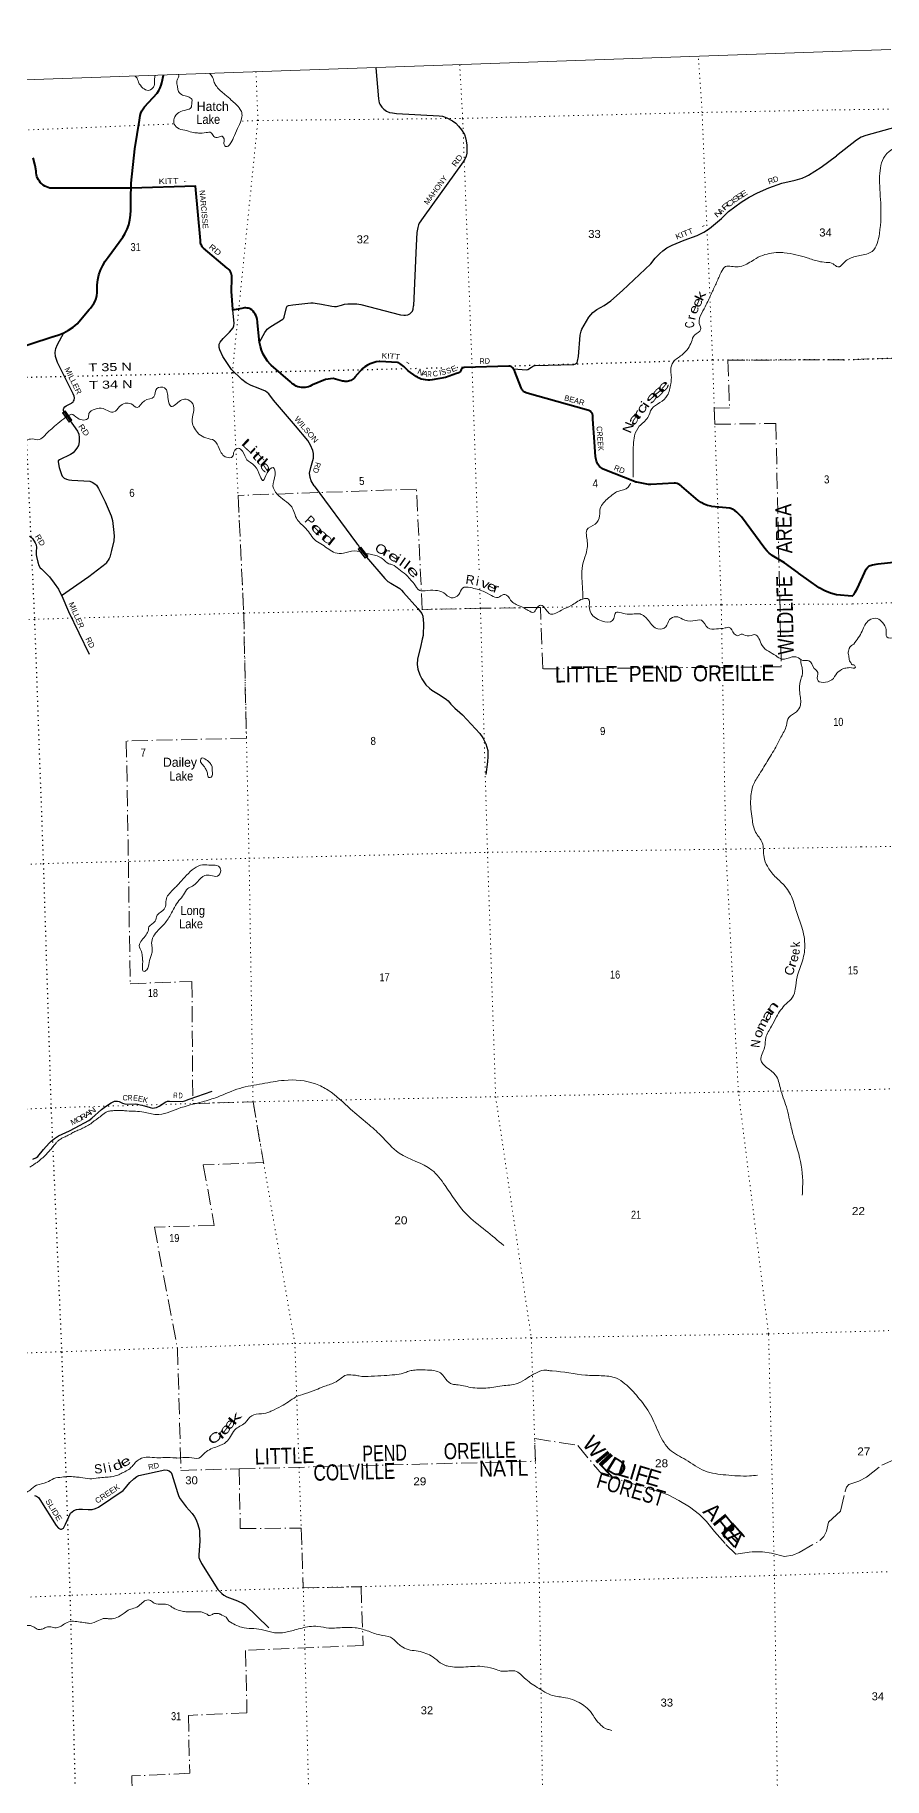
# Model space of a CAD drawing. Header units: feet. Extents: x 733631 to 986127, y 195788 to 388968.
# Drawn here: x 777299 to 795868, y 343885 to 382018 of the extents above; entities that cross this region are included whole.
import ezdxf
from ezdxf.enums import TextEntityAlignment as Align

# ---------------------------------------------------------------- set-up
doc = ezdxf.new("R2010")
doc.units = ezdxf.units.FT
doc.header["$LTSCALE"] = 70
doc.linetypes.add('DOT_DASHED', pattern=[7.7, 5, -1.2, 0.3, -1.2])
doc.linetypes.add('DOTTED', pattern=[1.5, 0.3, -1.2])
for name, color, linetype, lineweight in [('26', 7, 'Continuous', 40), ('29', 7, 'Continuous', 25), ('31', 7, 'Continuous', 13), ('39', 7, 'Continuous', 13), ('4', 7, 'Continuous', 13), ('44', 7, 'DOT_DASHED', 13), ('6', 7, 'DOTTED', 25), ('7', 7, 'DOTTED', 13)]:
    doc.layers.add(name, color=color, linetype=linetype, lineweight=lineweight)
for name, color, linetype in [('27', 7, 'Continuous'), ('30', 7, 'Continuous'), ('41', 7, 'Continuous')]:
    doc.layers.add(name, color=color, linetype=linetype)

msp = doc.modelspace()

# ---------------------------------------------------------------- linework, layer by layer
at = {"layer": '26'}
for points in [[(779402.54, 378666.17), (779405.81, 378770.67), (779481.91, 379523.94), (779587.58, 380150.62), (779592.15, 380200.34), (779602.4, 380252.78), (779618.08, 380303.86), (779639.01, 380353.03), (779664.96, 380399.73), (779695.65, 380443.47), (779971.36, 380741.74), (780006.92, 380797.92), (780036.41, 380857.5), (780059.51, 380919.84), (780073.22, 380971.27), (780108.78, 381133.78)], [(779402.54, 378666.17), (777663.04, 378661.87), (777628.21, 378667.44), (777589.77, 378677.55), (777552.59, 378691.62), (777517.09, 378709.51), (777483.66, 378731), (777452.66, 378755.87), (777424.42, 378783.85), (777399.27, 378814.62), (777377.47, 378847.86), (777359.26, 378883.19), (777344.84, 378920.23), (777334.38, 378958.58), (777327.98, 378997.81), (777325.72, 379037.49), (777304.1, 379161.58), (777258.68, 379330.62)], [(778586.7, 376139.8), (778614.67, 376195.55), (778636.65, 376253.93), (778652.42, 376314.28), (778661.79, 376375.95), (778664.66, 376438.26), (778661, 376500.53), (778663.19, 376552.5), (778676.21, 376661.08), (778700.51, 376767.7), (778735.82, 376871.2), (778781.76, 376970.44), (778837.82, 377064.33), (778903.38, 377151.85), (779219.21, 377589.02), (779267.49, 377667.81), (779314.25, 377764.07), (779350.68, 377864.69), (779376.41, 377968.57), (779391.13, 378074.57), (779394.69, 378181.52), (779398.09, 378523.62), (779402.54, 378666.17)], [(782230.08, 375203.79), (782212.96, 375291.77), (782169.27, 375717.33), (782167.33, 375750.87), (782161.11, 375791.16), (782150.71, 375830.58), (782136.24, 375868.69), (782117.87, 375905.09), (782095.8, 375939.36), (782070.26, 375971.14), (782041.55, 376000.08), (782009.96, 376025.85), (782002.46, 376028.66), (781973.45, 376037.37), (781943.69, 376043), (781913.5, 376045.49), (781883.22, 376044.81), (781853.17, 376040.97), (781823.69, 376034), (781653.78, 376000.29), (781631.12, 375995.8), (781629.23, 376020.33), (781599.86, 376401.13), (781608.89, 376692.82), (781608.92, 376693.33), (781608.7, 376721.8), (781605.52, 376750.09), (781599.39, 376777.9), (781590.39, 376804.91), (781578.61, 376830.83), (781564.2, 376855.38), (781547.29, 376878.29), (781528.08, 376899.3), (781506.78, 376918.19), (780983.63, 377352.56), (780972.93, 377364.55), (780958.57, 377383.79), (780946.31, 377404.43), (780936.27, 377426.24), (780928.57, 377448.97), (780923.54, 377471.23), (780920.51, 377495.94), (780918.19, 377521.23), (780809.6, 378708.81), (779406.87, 378666.18), (779402.54, 378666.17)], [(776657.68, 375074.01), (777702.17, 375421.37), (777708.9, 375422.93), (777822.63, 375455.88), (777932.3, 375500.55), (778036.71, 375556.44), (778134.69, 375622.93), (778225.19, 375699.3), (778488.34, 376011.33), (778514.11, 376038.55), (778553.06, 376087.27), (778586.7, 376139.8)], [(787734.29, 374744.72), (787722.71, 374752.81), (787710.35, 374759.65), (787708.84, 374760.29), (787683.81, 374769.28), (787658.84, 374768.54), (786690.92, 374740.01), (786685.17, 374739.87), (786677.07, 374738.95), (786669.12, 374737.19), (786661.39, 374734.61), (786653.97, 374731.24), (786646.94, 374727.1), (786640.39, 374722.26), (786634.38, 374716.75), (786628.97, 374710.65), (786624.24, 374704.02), (786621.22, 374698.7), (786612.91, 374673.79), (786599.21, 374648.7), (786598.9, 374648.26), (786592.83, 374641.35), (786586.08, 374635.11), (786578.72, 374629.61), (786570.81, 374624.92), (786569.79, 374624.45), (786544.13, 374615.87), (786519.79, 374607.36), (786276.8, 374522.46), (785983.12, 374474.53), (785937.85, 374467.86), (785890.04, 374465.76), (785842.27, 374468.66), (785795.07, 374476.54), (785748.95, 374489.32), (785704.42, 374506.84), (785686.96, 374515.92), (785661.91, 374528.96), (785636.96, 374546.96), (785463.35, 374672.26), (785463.22, 374672.4), (785364.01, 374764.46), (785280.72, 374826.91), (785255.73, 374845.65), (785230.72, 374847.43), (784844.37, 374874.86), (784824.8, 374873.29), (784759.12, 374863.47), (784694.82, 374846.84), (784632.61, 374823.59), (784573.17, 374793.96), (784517.16, 374758.28), (784465.18, 374716.93), (784295.23, 374527.3), (784288.07, 374518.8), (784269.84, 374500.18), (784249.76, 374483.56), (784228.06, 374469.13), (784204.97, 374457.04), (784180.74, 374447.44), (784155.64, 374440.43), (784129.94, 374436.07), (784103.93, 374434.43), (784077.89, 374435.51), (784052.1, 374439.31), (784026.86, 374445.78), (783824.87, 374504.02), (783655.71, 374482.37), (783368.42, 374359.78), (783357.24, 374353.13), (783322.02, 374335.37), (783285.13, 374321.39), (783246.99, 374311.34), (783208, 374305.33), (783168.6, 374303.43), (783129.22, 374305.66), (783090.29, 374312), (783052.23, 374322.37), (783015.47, 374336.66), (782980.4, 374354.71), (782947.41, 374376.33), (782916.86, 374401.29), (782889.08, 374429.29), (782467.18, 374794.08), (782445.08, 374816.13), (782386.26, 374883.77), (782334.83, 374957.18), (782291.35, 375035.57), (782256.31, 375118.07), (782230.08, 375203.79)], [(795168.31, 369740.1), (794828.63, 369771.75), (794696.7, 369808.95), (794569.38, 369859.75), (794448.06, 369923.57), (793997.26, 370242.91), (793981.58, 370255.63), (793691.03, 370465.73), (793416.93, 370630.91), (793413.27, 370633.48), (793358.03, 370676.87), (793307.64, 370725.8), (793262.64, 370779.72), (792749.53, 371473.43), (792734.23, 371492.83), (792694.07, 371536.66), (792649.54, 371576.04), (792601.14, 371610.56), (792549.39, 371639.83), (792494.87, 371663.52), (792097.34, 371703.31), (792083.27, 371706.04), (792008.04, 371725.54), (791935.26, 371752.79), (791865.73, 371787.5), (791800.21, 371829.29), (791446.68, 372141.65), (791428.25, 372156.23), (791400.72, 372174.25), (791371.46, 372189.29), (791340.79, 372201.19), (791309.04, 372209.82), (791276.56, 372215.08), (790766.82, 372183.19), (790741.87, 372181.63), (790716.82, 372185.3), (790461.82, 372231.97), (790436.77, 372236.56), (790411.82, 372246.34), (789726.48, 372515.13), (789725.65, 372515.59), (789697.22, 372533.23), (789670.8, 372553.74), (789646.66, 372576.9), (789625.07, 372602.46), (789606.28, 372630.13), (789590.48, 372659.62), (789577.85, 372690.6), (789568.53, 372722.72), (789562.61, 372755.65), (789560.17, 372789.01), (789533.66, 373118), (789498.96, 373609.86), (789497.2, 373634.82), (789501.26, 373659.86), (789501.68, 373673.34), (789500.58, 373688.12), (789497.95, 373702.7), (789493.81, 373716.93), (789488.2, 373730.65), (789481.19, 373743.7), (789472.85, 373755.95), (789463.28, 373767.27), (789452.58, 373777.51), (789440.86, 373786.59), (789428.27, 373794.39), (789414.92, 373800.83), (789411.58, 373802.03), (789387.32, 373809.15), (789361.58, 373816.36), (788063.28, 374179.74), (788038.33, 374186.73), (788013.28, 374198.88), (788007.82, 374201.95), (787993.43, 374212.14), (787980.19, 374223.78), (787968.24, 374236.74), (787957.7, 374250.88), (787948.71, 374266.05), (787941.34, 374282.07), (787935.69, 374298.77), (787790.45, 374653.23), (787780.67, 374677.12), (787769.5, 374703.23), (787763.1, 374713.86), (787754.6, 374725.13), (787744.96, 374735.46), (787734.29, 374744.72)], [(795168.31, 369740.1), (795209.74, 369782.29), (795234.74, 369824.77), (795284.05, 369915.34), (795475.77, 370330.7), (795510.86, 370377.08), (795539.44, 370405.56), (795612.54, 370427.95), (795735.24, 370445.45), (797495.65, 370635.53)]]:
    msp.add_lwpolyline(points, dxfattribs=at)
at = {"layer": '29'}
for p, q in [((784750.83, 381297.32), (784813.52, 380618.79)), ((785638.17, 377409.72), (785580.48, 376092.53)), ((783403.44, 372151.16), (784328.31, 370900.1)), ((784547.84, 370594.14), (784951.14, 370124.94))]:
    msp.add_line(p, q, dxfattribs=at)
for points in [[(784813.52, 380618.79), (784827.31, 380534.39), (784841.66, 380499.05), (784882.51, 380437.19), (784929.98, 380393.01), (784988.5, 380351.03), (785053.63, 380322.32), (785118.77, 380309.06), (785208.19, 380300.22), (786135.57, 380247.2), (786215.06, 380236.15), (786303.39, 380203.02), (786431.45, 380138.95), (786502.11, 380088.14), (786561.73, 380024.07), (786630.18, 379937.92), (786689.8, 379838.5), (786718.5, 379765.6), (786731.75, 379697.11), (786740.58, 379602.12), (786740.58, 379429.8), (786726.22, 379363.52), (786700.83, 379297.25), (786665.51, 379239.81), (785791.12, 378024.76), (785702.8, 377896.62), (785688.44, 377861.27), (785670.77, 377806.04), (785650.9, 377697.79), (785638.17, 377409.72)], [(796561.67, 380036.09), (796248.32, 380015.86), (796121.96, 379995.69), (795465.6, 379815.61), (795366.43, 379776.56), (795266.26, 379717.26), (794823.58, 379374.99)], [(787765.63, 374713.31), (788047.96, 374692.07), (788080.94, 374697.73), (788156.32, 374750.53), (788200.61, 374776.93), (788240.18, 374786.36), (789084.48, 374810.88), (789120.28, 374824.08), (789142.9, 374839.17), (789154.21, 374854.25), (789166.46, 374878.77), (789189.07, 374984.37), (789219.23, 375452.06), (789240.9, 375538.81), (789256.92, 375580.29), (789415.22, 375844.31), (789498.14, 375942.37), (789527.36, 375968.78), (789588.6, 376010.26), (789746.91, 376100.78), (789890.14, 376198.84), (790146.44, 376425.14), (790764.58, 377005.98), (790862.58, 377134.21), (790965.29, 377232.28), (791028.42, 377292.62), (791118.89, 377356.74), (791231.96, 377420.86), (791495.8, 377526.46), (791782.26, 377632.07), (791923.6, 377703.73), (792053.64, 377782.94), (792309.94, 378001.69), (792468.24, 378152.56), (792739.62, 378356.23), (792916.78, 378465.61), (793101.46, 378559.9), (793346.46, 378669.28), (793629.15, 378771.11), (793923.14, 378839), (794073.91, 378884.26), (794170.03, 378925.75), (794217.14, 378952.15), (794488.52, 379125.64), (794823.58, 379374.99)], [(783403.44, 372151.16), (783340.26, 372263.14), (783315.75, 372338.56), (783306.34, 372432.86), (783330.83, 372557.32), (783391.13, 372760.99), (783393.03, 372859.07), (783376.06, 372926.95), (783328.95, 373040.11), (783270.52, 373145.7), (782999.14, 373462.53), (782516.68, 374028.28), (782411.16, 374164.07), (782343.3, 374224.4), (782184.99, 374292.3), (782026.69, 374345.1), (781921.17, 374405.46), (781823.15, 374480.88), (781597, 374699.64), (781408.54, 374978.74), (781342.6, 375125.85), (781327.52, 375178.66), (781325.62, 375220.13), (781331.29, 375250.32), (781350.14, 375295.58), (781416.08, 375378.54), (781551.77, 375514.32), (781634.69, 375612.38), (781651.68, 375653.89), (781657.31, 375710.45), (781631.12, 375995.8)], [(782211.84, 375297.03), (782326.7, 375508.5), (782360.92, 375554.89), (782380.79, 375579.19), (782407.29, 375603.49), (782459.18, 375636.63), (782719.73, 375795.69), (782742.91, 375817.78), (782750.64, 375839.87), (782803.63, 376056.37), (782819.09, 376082.88), (782847.79, 376100.56), (782936.11, 376113.81), (783333.56, 376153.58), (783383.25, 376153.58), (783430.72, 376146.95), (783563.2, 376127.07), (783790.63, 376080.67), (783850.24, 376074.05), (783895.51, 376078.46), (784000.39, 376104.98), (784071.05, 376127.07), (784142.81, 376135.9), (784230.03, 376135.9), (784337.12, 376131.48), (784424.33, 376118.23), (785294.3, 375897.31), (785364.96, 375884.05), (785404.7, 375884.06), (785455.49, 375895.1), (785497.44, 375914.99), (785530.57, 375943.7), (785554.85, 375976.84), (785570.31, 376016.6), (785580.48, 376092.53)], [(777934.09, 373769.06), (777923.54, 373807.59), (777923.54, 373827.48), (777932.93, 373852.88), (777954.46, 373878.29), (777981.51, 373901.48), (778100.75, 373963.34), (778117.86, 373975.5), (778133.32, 373992.07), (778146.57, 374008.64), (778155.4, 374030.73), (778164.23, 374077.13), (778158.16, 374113.58), (778136.08, 374162.18), (777791.6, 374851.49), (777752.42, 374981.86), (777743.02, 375072.42), (777759.04, 375156.39), (777791.6, 375244.74), (777932.93, 375496.61)], [(777934.09, 373769.06), (778229.94, 373348.03), (778256.97, 373280.67), (778269.69, 373211.05), (778268.01, 373112.76), (778252.03, 373034.31), (778219.43, 372973.58), (778168.12, 372910.59), (778135.52, 372878.57), (778075.38, 372839.89), (777836.9, 372725.01), (777812.03, 372699.62), (777810.4, 372676.41), (777832.48, 372557.11), (777881.06, 372398.04), (777898.15, 372368.22), (777915.81, 372346.13), (777942.31, 372324.04), (777991.47, 372300.83), (778041.68, 372284.27), (778110.71, 372274.32), (778499.34, 372252.22), (778551.77, 372233.46), (778609.74, 372199.2), (778644.51, 372164.97), (778693.65, 372097.57), (778834.97, 371801.53), (778967.46, 371496.65), (778996.7, 371398.34), (779020.46, 371196.19), (779030.93, 371055.9), (779024.87, 370953.17), (778976.29, 370736.66), (778935.98, 370589.74), (778924.94, 370564.33), (778901.76, 370525.67), (778881.88, 370496.95), (778854.75, 370462.38)], [(777183.15, 371052.37), (777225.25, 371026.06), (777245.13, 371001.76), (777309.16, 370904.55), (777329.04, 370860.36), (777337.87, 370800.71), (777329.04, 370714.55), (777329.04, 370643.85), (777333.45, 370604.09), (777362.16, 370482.58), (777386.45, 370414.09), (777417.36, 370361.07), (777441.65, 370336.76), (777514.52, 370261.65), (777616.09, 370160.02), (777724.29, 370025.26), (777817.04, 369890.49), (777882.21, 369755.11)], [(784328.31, 370900.1), (784346.99, 370879.85), (784359.16, 370863.79), (784379.08, 370831.68), (784389.04, 370806.21), (784397.34, 370791.26), (784547.84, 370594.14)], [(777882.21, 369755.11), (778481.89, 370167.04), (778854.75, 370462.38)], [(784951.14, 370124.94), (785017.53, 370064.23), (785083.49, 370026.51), (785279.49, 369905.82), (785319.07, 369871.88), (785362.41, 369822.84), (785671.49, 369468.31), (785760.06, 369362.7), (785784.56, 369302.35), (785799.64, 369143.94), (785786.45, 368876.16), (785769.49, 368796.95), (785731.79, 368623.45), (785663.95, 368366.98), (785656.41, 368246.29), (785671.49, 368140.68), (785712.95, 368019.99), (785761.95, 367929.46), (785848.64, 367801.23), (785927.79, 367725.79), (785982.45, 367680.53), (786161.48, 367574.93), (786299.07, 367476.86), (786334.86, 367446.69), (786395.17, 367378.8), (786478.09, 367288.28), (786591.17, 367197.76), (786649.6, 367141.18), (787028.4, 366737.61), (787096.24, 366639.55), (787156.55, 366511.31), (787201.79, 366364.22), (787205.56, 366235.98), (787198.02, 366115.29), (787160.33, 365839.96)], [(777886.51, 369747.16), (778032.63, 369407.86), (778486.58, 368473.46)], [(777251.28, 357421.51), (777336.09, 357461.12), (777364.36, 357481.86), (777484.97, 357632.73), (777613.13, 357776.05), (777653.65, 357815.66), (777727.15, 357879.78), (777816.67, 357934.47), (778057.9, 358047.62), (778178.51, 358107.97), (778480.05, 358273.92), (778546.02, 358321.07), (778758.97, 358507.77), (778845.67, 358577.55), (778970.05, 358658.64), (779043.56, 358690.7), (779072.78, 358696.36), (779105.74, 358696.35), (779138.74, 358688.81), (779218.82, 358651.09), (779268.78, 358636.01), (779324.36, 358628.46), (779489.28, 358632.24), (779542.98, 358628.46), (779693.74, 358590.75), (779821.9, 358553.03), (779876.56, 358543.6), (779912.36, 358545.49), (779957.6, 358556.8), (780017.9, 358583.2), (780161.13, 358681.27), (780196.95, 358694.47), (780244.05, 358696.35), (780522.98, 358688.81), (780552.2, 358692.59), (780580.47, 358700.14), (780673.75, 358734.07), (781176.75, 358913.93)], [(777291.1, 350067.08), (777334.7, 350056.04), (777375.56, 350026.21), (777405.93, 349983.12), (777763.66, 349408.68), (777812.79, 349354.56), (777830.46, 349345.72), (777856.41, 349333.57), (777881.25, 349332.46), (777898.91, 349336.88), (777922.66, 349355.66), (777971.24, 349439.62), (778081.65, 349682.65), (778117.53, 349712.48), (778152.31, 349735.67), (778210.27, 349761.09), (778258.31, 349771.02), (778342.77, 349767.71), (778461.47, 349757.77), (778554.76, 349761.09), (778624.88, 349779.86), (778691.12, 349815.21), (779227.17, 350176.45), (779282.38, 350231.69), (779309.43, 350270.34), (779375.13, 350348.79), (779464.01, 350429.42), (779528.6, 350481.35), (779570, 350504.54), (780139.09, 350626.29)], [(780139.09, 350626.29), (780189.97, 350624.97), (780231.93, 350609.5), (780276.09, 350569.73), (780295.97, 350532.17), (780415.21, 350136.69), (780447.23, 350048.31), (780477.04, 349993.08), (780609.54, 349816.33), (780735.41, 349672.72)], [(780735.41, 349672.72), (780791.71, 349597.59), (780825.94, 349533.52), (780864.58, 349431.88), (780896.6, 349312.58), (780902.12, 349228.62), (780905.44, 349078.38), (780883.35, 348760.23), (780887.77, 348713.83), (780898.81, 348671.85), (780945.18, 348579.06), (781302.92, 348013.46), (781387.94, 347922.87), (781434.31, 347887.52), (781492.83, 347854.38), (781726.9, 347761.59), (781851.67, 347704.14), (781894.73, 347673.21), (782414.77, 347169.47)]]:
    msp.add_lwpolyline(points, dxfattribs=at)
at = {"layer": '31'}
for p, q in [((777903.75, 373747.52), (777964.82, 373791.05)), ((778048.87, 373543.95), (777903.75, 373747.52)), ((784426.96, 370814.09), (784578.08, 370614.94)), ((784578.08, 370614.94), (784518.34, 370569.6))]:
    msp.add_line(p, q, dxfattribs=at)
for points in [[(778050.74, 373555.11), (777914.91, 373745.64), (777962.94, 373779.88), (778098.77, 373589.34)], [(784378.41, 370767.21), (784425.42, 370802.87), (784566.86, 370616.47), (784519.87, 370580.81)]]:
    msp.add_lwpolyline(points, close=True, dxfattribs=at)
for points in [[(777964.82, 373791.05), (778109.94, 373587.48), (778048.87, 373543.95)], [(784518.34, 370569.6), (784367.21, 370768.75), (784426.96, 370814.09)]]:
    msp.add_lwpolyline(points, dxfattribs=at)
at = {"layer": '39'}
for p, q in [((779213.78, 381176.61), (779213.65, 381176.64)), ((795220.93, 368232), (795217.67, 368232.58))]:
    msp.add_line(p, q, dxfattribs=at)
msp.add_lwpolyline([(795223.74, 368162.66), (795238.98, 368186.17), (795221.46, 368231.83)], dxfattribs=at)
for points in [[(798755.85, 381800.75), (798397.81, 381333.77), (798038.45, 380955.91), (797913.63, 380806.82), (797674.77, 380448.5), (797236.61, 380113.6), (796385.95, 379683.43), (795884.29, 379365.89), (795770.28, 378930.29), (795794.56, 378343.24), (795765.84, 377674.99), (795605.42, 377281.78), (795338.49, 377188.98), (795086.98, 377113.05), (794910.42, 376948.25)], [(779930.78, 381127.62), (779913.55, 381037.34), (779915.02, 380926.1), (779878.74, 380858.15), (779773.4, 380800.11), (779662.49, 380855.21), (779565.45, 380983.61), (779517.52, 381093.36), (779495.45, 381112.29)], [(781124.13, 381169.48), (781183.5, 381094.52), (781221.58, 380976.36), (781274.93, 380887.02), (781360.79, 380792.66), (781454.23, 380714.74), (781593.56, 380591.75), (781693.43, 380501.89), (781790.02, 380387.64), (781827.41, 380291.72), (781809.57, 380151.51), (781728.31, 379970.82), (781641.62, 379769.71), (781557.51, 379615.22), (781484.05, 379572.38), (781436.07, 379619.4), (781439.21, 379712.58), (781394, 379800.16), (781315.86, 379777.4), (781212.28, 379792.27), (781155.01, 379877.44), (781043.73, 379879.92), (780878.24, 379870.53), (780772.83, 379879.27), (780617.8, 379922.83), (780452.73, 379964.04), (780348.37, 380067.92), (780342.61, 380187.13), (780449.63, 380320.09), (780615.62, 380378.06), (780711.24, 380423.64), (780730.16, 380529.48), (780731.72, 380608.45), (780642.96, 380666.29), (780528.65, 380701.05), (780441.27, 380779.17), (780420.36, 380865.51), (780402.73, 380976.24), (780416.67, 381047.51), (780445, 381111.16), (780440.32, 381145.54)], [(790380.4, 372339.37), (790383.48, 372582.88), (790384.96, 373050.37), (790411.12, 373247.5), (790515.73, 373457.28), (790699.88, 373645.35), (790786.82, 373838.37), (790964.54, 373973.61), (791127.48, 374128.62), (791202.29, 374386), (791214.82, 374566.5), (791202.86, 374689.56), (791262.1, 374863.47), (791443.41, 375013), (791582.37, 375159.13), (791654.74, 375301.1), (791724.84, 375451.08), (791856.74, 375564.61), (791826.1, 375703.25), (791879.58, 375931.61), (791978.83, 376118.96), (792100.03, 376379.87), (792206.28, 376601.84), (792306.28, 376829.69), (792401.63, 376948.11), (792528.88, 376952.22), (792678.73, 376944.91), (792968.17, 377063.53), (793168.8, 377177.25), (793558.42, 377260.66)], [(793558.42, 377260.66), (793686.19, 377251.42), (793939.62, 377207.34), (794182.04, 377141.23), (794435.47, 377064.1), (794600.76, 377042.06), (794755.02, 377009), (794854.19, 376942.89), (794887.25, 376942.89)], [(794887.25, 376942.89), (794891.28, 376946.94), (794903.97, 376951.69), (794910.42, 376948.25)], [(778037.63, 373684.92), (778097.31, 373720.16), (778235.56, 373631.54), (778463.86, 373636.89), (778481.08, 373732.55), (778617.46, 373832.06), (778789.02, 373841.65), (778918.17, 373785.11), (779025.85, 373768.35), (779151.44, 373889.77), (779404.47, 373944.48), (779532.24, 373867.66), (779693.48, 374012.49), (779903.09, 374098.18), (779965.98, 374284.35), (780135.45, 374295.89), (780211.94, 374049.46), (780281.65, 373889.83), (780485.82, 374019.85), (780604.23, 374047.96), (780753.02, 373945.51), (780737, 373554.45), (780882.92, 373285.97)], [(764677.42, 366335.55), (764732.32, 366335.76), (764855.41, 366343.78), (765011.76, 366322.52), (765208.12, 366314.7), (765400.51, 366304.72), (765552, 366309.61), (765629.49, 366417.33), (765634.89, 366567.25), (765775.69, 366654.77), (766050.62, 366720.3), (766294.95, 366794.96), (766531.06, 366873.41), (766625.28, 366963.47), (766644.32, 367065.26), (766696.49, 367206.57), (766812.79, 367366.14), (766957.56, 367520.56), (767072.03, 367673.99), (767315.74, 367961.11), (767456.47, 368115.4), (767540.64, 368267.86), (767623.86, 368450.65), (767728.04, 368609.82), (767949.78, 368566.39), (768191.33, 368600.5), (768336.48, 368742.78), (768498.87, 368851.23), (768715.53, 368969.52), (768889.97, 369080.38), (769009.09, 369343.24), (769161.59, 369315.78), (769300.19, 369409.29), (769438.02, 369527.06), (769573.64, 369650.83), (769658.75, 369837.72), (769785.4, 369989.53), (770058.43, 370115.71), (770338.83, 370329.14), (770493.45, 370427.22), (770615.99, 370645.67), (770776.08, 370826.89), (771141.16, 370854.87), (771549.14, 370997.54), (771864.39, 371131.16), (771947.02, 371461.64), (772336.94, 371599.69), (772703.99, 371565), (772967.78, 371792.06), (773187.19, 372080.42), (773475.89, 372158.54), (773818.39, 372068.41), (773925.52, 372326.84), (774153.04, 372421.2), (774522.4, 372505.97), (774679.69, 372519.14), (774868.54, 372557.61), (775140.57, 372651.38), (775310.61, 372644.73), (775560.94, 372656.86), (775711.22, 372700.16), (775755.05, 372914.05), (775765.84, 373213.89), (775902.53, 373368.04), (776067.39, 373397.65), (776274.87, 373357.8), (776510.06, 373337.06), (776654.1, 373321.48), (776803.16, 373146.19), (776966.14, 373106.93), (777240.89, 373178.53), (777401.02, 373165.49), (777513.42, 373256.13), (777763.02, 373484.76), (777930.57, 373621.7), (778038.12, 373685.21)], [(780882.92, 373285.97), (781037.2, 373201.92), (781221.02, 373143.09), (781329.68, 372966.5), (781491.3, 372777.46), (781620.25, 372791.74), (781655.13, 372904.16), (781743.93, 372973.81), (781839, 372908.07), (781933.72, 372724.96), (782111.99, 372585.02), (782293.77, 372269.14), (782379.52, 372435.81), (782509.27, 372553.32), (782552.6, 372396.88), (782505.82, 372148.5), (782596.24, 371973.34), (782758.29, 371834.9), (782914.41, 371692.22), (783034.33, 371414.81), (783222.4, 371220.55), (783445.26, 370948.49), (783587.49, 370862.02), (783867.84, 370690.97), (784046.09, 370680.54), (784283.15, 370728.66), (784532.67, 370673.19)], [(789280.02, 369671.76), (789277.21, 369825.46), (789263.47, 370069.87), (789256.8, 370282.13), (789307.31, 370540.75), (789371.27, 370757.32), (789364.21, 371046.46), (789367.84, 371188.23), (789551.93, 371313.56), (789645.25, 371496.67), (789660.37, 371659.04), (789843.25, 371887.54), (790048.99, 372031.78), (790272.54, 372123.99), (790323.53, 372211.1)], [(784532.67, 370673.19), (784659.61, 370651.77), (784894.94, 370562.24), (785037.99, 370449.49), (785121.63, 370425.88), (785254.01, 370331), (785409.3, 370214.6), (785495.23, 370118.22), (785591.57, 370012.05), (785713.48, 369864.22), (785834.92, 369860.05), (786059.12, 369867.28), (786238.84, 369810.35), (786399.81, 369706.28), (786569.52, 369774.48), (786647.95, 369916.64), (786823.55, 369926.36), (787101.04, 369846.28), (787286, 369751.07), (787430.8, 369711.23), (787546.05, 369775.65), (787609.23, 369759.48), (787730.89, 369619.73), (787823.81, 369557.98), (787987.87, 369484.35), (788088.75, 369426.9), (788207.3, 369386.21), (788271.22, 369475.29), (788360.14, 369540.89), (788474.34, 369445.42), (788574.41, 369349.5), (788810.39, 369431.98), (789027.63, 369532.08), (789277.81, 369677.76), (789407.27, 369675.87), (789422.07, 369526.6), (789501.64, 369310.62), (789960.53, 369248.54), (789985.25, 369362.66), (790248.59, 369346.88), (790531.55, 369349.94), (790713.93, 369208.1), (790921.94, 369022.58), (791094.31, 369070.64), (791176.34, 369227.08), (791317.9, 369290.33), (791457.03, 369238.16), (791684.77, 369196.95), (791876.34, 369213.25), (792015.04, 369045.72), (792199.73, 369023.35), (792393.19, 369043.76), (792481.74, 369056.74), (792589.2, 368918.56), (792683.51, 368877.08), (792741.19, 368907.28), (792871.8, 368869), (793044.74, 368898.86), (793201.82, 368661.1), (793499.92, 368440.04), (793633.81, 368361.39), (793858.76, 368409.13), (793959.87, 368408.34), (794091.62, 368333.68), (794221.2, 368327.74), (794341.73, 368159.63), (794419.45, 368067.03), (794407.99, 367916.91), (794721.63, 367908.83), (794836.36, 368054.18), (794978.73, 368155.91)], [(799454.11, 367291.79), (799496.74, 367554.56), (799411.64, 367647.76), (799370.32, 367621.66), (799237.37, 367518.69), (799105.53, 367706.82), (798947.71, 367887.72), (798794.33, 368105.2), (798718.45, 368128.07), (798645.16, 368047.99), (798508.44, 367938.79), (798401.88, 368059.33), (798394.92, 368214.65), (798277.76, 368255.89), (797922.34, 368286.47), (797747.47, 368486.81), (797538.28, 368550.21), (797437.11, 368505.26), (797366.63, 368633.48), (797359.82, 368740.29), (797177.5, 368790.74), (796977.59, 368872.74), (796909.15, 368910.1), (796797.26, 368878.82), (796650.02, 368959.14), (796563.32, 368862.28), (796389.89, 368894.94), (796097.19, 368835.36), (795928.71, 368848.03), (795913.67, 369002.98), (795833.75, 369161.09), (795718.55, 369248.9), (795538.01, 369214.55), (795388.81, 368977.46), (795206, 368691.37)], [(795093.25, 368436.39), (795083.57, 368487.11), (795102.61, 368591.38)], [(795093.25, 368436.39), (795097.62, 368407.18), (795106.35, 368356.98), (795126, 368300.24), (795147.82, 368271.86), (795165.28, 368243.49), (795182.74, 368239.12), (795222.31, 368231.68)], [(795102.61, 368591.38), (795113.91, 368615.57), (795206, 368691.37)], [(794074.02, 368000.46), (794036.73, 367892.79), (794022.89, 367625.23), (794037.46, 367354.54), (793952.97, 367212.19), (793785.04, 367087.38), (793731.99, 366909.61), (793612.55, 366656.86), (793523.15, 366477.92), (793332.97, 366160.15), (793142.6, 365848.45), (793004.73, 365603.19), (792951.45, 365304.01), (792954.33, 365083.53), (792981.14, 364873.95), (793057.12, 364578.93), (793201.78, 364350.89), (793242.23, 364028.43), (793315.11, 363832.47), (793481.85, 363609.19), (793673.71, 363423.14), (793856.69, 363133.6), (793950.79, 362841.2), (794066.68, 362498.91), (794134.3, 362084.24), (794074.34, 361740.32), (793963.38, 361410.94), (793925.18, 361146.64), (793868.15, 360966.73), (793725.09, 360822.48), (793515.65, 360538.49), (793404.92, 360330.54), (793283.27, 360083.78), (793255.6, 359870.41), (793171.14, 359598.55), (793492.98, 359264.93), (793599.14, 358974.94), (793731.27, 358566.4), (793838.41, 358116.58), (793914.02, 357833.7), (793977.18, 357625.28), (794087.39, 356948.92), (794078.99, 356637.02)], [(794074.02, 368000.46), (794082.84, 368033.9), (794085.48, 368078.51), (794082.07, 368122.92), (794076.76, 368163.22), (794069.55, 368199.41), (794053.64, 368255.55), (794049.33, 368328.26), (794048.31, 368360.61)], [(794978.73, 368155.91), (795087.3, 368175.6), (795223.74, 368162.66)], [(781051.74, 365917.52), (781038.48, 365953.52), (780968.71, 366050.42), (780919.34, 366141.91), (780939.97, 366193.17), (781046.08, 366162.19), (781137.74, 366076.11), (781172.22, 366008.43), (781176.97, 365921.57), (781155.03, 365783.25), (781104.79, 365773.54), (781071.57, 365865.55), (781042.65, 365949.61)], [(779657.99, 361756.59), (779649.32, 361839.27), (779627.21, 361964.02), (779580.73, 362092.03), (779639.53, 362215.34), (779730.84, 362333.63), (779782.01, 362442.53), (779792.22, 362503.57), (779925.82, 362627.27), (779974.21, 362760.37), (780066.73, 362840.25), (780158.17, 362954.5), (780167.99, 363092.42), (780310.78, 363309.5), (780471.39, 363474.55), (780615.97, 363635.03), (780783.08, 363786.12), (780966.68, 363862.87), (781155.03, 363852.77), (781313.4, 363831.57), (781362.84, 363738.06), (781291.79, 363618.4), (781143.77, 363631.83), (781016.52, 363627.73), (780855.03, 363490.98), (780744.71, 363398.38), (780641.33, 363342.43), (780550.53, 363207.97), (780449.44, 363079.24), (780350.94, 362932.39), (780265.06, 362769.76), (780191.87, 362654.07), (780110.27, 362548.24), (779963.3, 362399.82), (779872.62, 362261.31), (779853.02, 362112.96), (779866.42, 362008.17), (779849.53, 361902.4), (779796.35, 361728.68), (779746.83, 361567.22), (779671.03, 361534.42), (779649.87, 361628.84), (779659.69, 361766.76)], [(779207.59, 358487.85), (779312.1, 358479.38), (779680.85, 358454.85), (779953.53, 358398.9), (780424.63, 358527.43), (780965.72, 358680.47), (781292.03, 358784.09), (781777.38, 358973.78), (782269.63, 359072.64), (782750.46, 359148.87), (783438.35, 359069.89), (783709.54, 358932.95), (784201.7, 358519.84), (784573.53, 358204.02), (784864.82, 357942.27), (785265.13, 357556.54), (785980.35, 357187.06), (786267.98, 356848.29), (786732.35, 356225.85), (787152.1, 355865.04), (787552.65, 355535.98)], [(779207.59, 358487.85), (779156.81, 358487.69), (779071.8, 358491.74), (778980.72, 358481.62), (778932.14, 358475.55), (778855.23, 358449.24), (778820.82, 358429), (778766.17, 358386.49), (778727.72, 358354.11), (778669.02, 358311.6), (778622.47, 358277.2), (778571.87, 358242.79), (778519.24, 358196.23), (778468.64, 358167.9), (778365.42, 358113.25), (778264.22, 358064.67), (778173.14, 358028.24), (778090.15, 357981.69), (778027.41, 357949.3), (777938.35, 357904.78), (777875.61, 357872.39), (777808.82, 357825.84), (777764.29, 357781.31), (777701.54, 357704.4), (777634.75, 357625.46), (777567.96, 357554.62), (777501.16, 357479.73), (777440.44, 357431.16), (777363.53, 357364.36), (777298.76, 357325.91), (777233.99, 357277.33), (777186.45, 357248.04)], [(784654.2, 352676.2), (784936.78, 352691.39), (785166.72, 352708.93), (785353.67, 352743.3), (785447.65, 352776.69), (785549.9, 352804.27), (785676.96, 352814.44), (785885.32, 352811.05), (786072.03, 352788.75), (786191.21, 352727.84), (786285.91, 352609.48), (786430.79, 352502.86), (786516.07, 352491.45), (786829.28, 352432.76), (787203.7, 352420.56), (787557.92, 352472.47), (787723.23, 352487.92), (787915.48, 352546.74), (788113.84, 352668.48), (788298.76, 352767.54), (788469.23, 352811.49), (788556.66, 352796.1), (788611.38, 352791.79), (789340.12, 352699.97), (789678.12, 352688.62), (790013.49, 352632.67), (790201.23, 352513.27), (790485.38, 352220.93), (790758.32, 351835.14), (790957.93, 351402.47), (791182.7, 351069.77), (791531.29, 350850.33), (791947.35, 350606.77), (792409.15, 350516.45), (792923.33, 350496.62), (793100.75, 350512.46)], [(773260.72, 349139.28), (773302.6, 349165.16), (773467.38, 349261.54), (773539.53, 349282.08), (773664.82, 349284.1), (773844.07, 349306.07), (773950.3, 349335.81), (774083.29, 349350.22), (774234.52, 349363.19), (774319.22, 349369.98), (774478.41, 349387.25), (774614.1, 349444.25), (774676.77, 349509), (774729.46, 349569.39), (774813.06, 349740.04), (774852.3, 349842.49), (774925.18, 349968.28), (775002.49, 350017.31), (775105.93, 350071.24), (775251.86, 350124.52), (775328.99, 350114.87), (775457.94, 350129.15), (775648.12, 350125.17), (775847.83, 350139.71), (775995.59, 350134.36), (776207.99, 350131.1), (776410.37, 350134.99), (776549.66, 350107.13), (776686.69, 350081.8), (776947.06, 350096.27), (777101.76, 350127.57), (777193.02, 350183.13), (777337.23, 350290.99), (777559.58, 350356.85), (777714.71, 350438.75), (777891.69, 350468.75), (778022.66, 350483.09), (778176.62, 350473.9), (778296.23, 350463.59), (778499.42, 350431.7), (778684.79, 350451.85), (778836.03, 350464.83), (778969.02, 350479.24), (779133.43, 350522.99), (779232.96, 350572.75), (779354.2, 350639.39), (779422.99, 350702.32), (779503.01, 350793.94), (779629.67, 350880.99), (779764.36, 350905.58), (779962.94, 350891.75), (780144.72, 350897.62), (780375.49, 350888.88), (780397.77, 350887.58), (780676.44, 350898.59), (780883.03, 350887.05), (781018.91, 351002.73), (781295.59, 351141.17), (781484.62, 351238.33), (781573.97, 351354.54), (781672.41, 351503.41), (781893.99, 351658.29), (782040.84, 351810.75), (782253.74, 351856.07), (782436.39, 351898.39), (782482.22, 351920.1), (782685.31, 352019.74), (782843.91, 352119.97), (783008.51, 352222.41), (783210.41, 352295.71), (783444.38, 352378.13), (783607.97, 352448.17), (783849.83, 352536.92), (783998.46, 352632.78), (784105.5, 352700.99), (784210.53, 352704.38), (784285.45, 352700.72), (784383.1, 352681.62), (784654.2, 352676.2)], [(772057.99, 346355.09), (772169.33, 346366.4), (772244.36, 346423.46), (772344.78, 346444.91), (772433.08, 346465.97), (772523.91, 346470.93), (772683.73, 346467.99), (772827.58, 346458.47), (772953.13, 346452.41), (773069.27, 346423.78), (773156.95, 346400.3), (773261.29, 346361.17), (773339.06, 346331.31), (773464.18, 346274.64), (773527.81, 346244.32), (773670.97, 346192.28), (773799.3, 346162.02), (773937.34, 346144.21), (774052.73, 346139.84), (774181.49, 346160.19), (774334.48, 346181.32), (774500.92, 346225.14), (774632.01, 346300.19), (774790.73, 346396.38), (774916.7, 346505.67), (775034.77, 346608.64), (775148.87, 346709.45), (775176.71, 346724.51), (775285.38, 346804.92), (775450.68, 346885.13), (775602.66, 346938.6), (775820.91, 347006.35), (775997.13, 347060.6), (776121.22, 347101.03), (776253.25, 347145.77), (776428.09, 347179.74), (776593.9, 347179.02), (776774.11, 347170.67), (776881.22, 347172.11), (776993.7, 347195.97), (777062.05, 347208.3), (777126.24, 347224.53), (777231.78, 347211.75), (777281.15, 347185.02), (777369.52, 347139.3), (777458.27, 347146.21), (777532.05, 347178.95), (777622.43, 347198.06), (777732.45, 347171.25), (777798.92, 347179.47), (777870.74, 347210.12), (777973.86, 347274.15), (778108.05, 347314.91), (778256, 347303.5), (778398.15, 347283.8), (778497.63, 347270.82), (778689.82, 347331.66), (778831.89, 347378.74), (778904.92, 347370.98), (779016.01, 347374.57), (779161.74, 347433.91), (779250.79, 347495.47), (779367.67, 347572.09), (779491.82, 347610.5), (779624.48, 347699.77), (779725.27, 347773.85), (779828.47, 347771.11), (779907.13, 347712.94), (780089.8, 347690.51), (780211.62, 347674.2), (780324.87, 347609.06), (780468.23, 347550.95), (780572.06, 347528), (780677.35, 347523.3), (780744.06, 347523.43), (780873.59, 347519.52), (780956.59, 347516.13), (781024.26, 347485.94), (781063.14, 347471), (781094.27, 347445.7), (781144.7, 347449.35), (781218.41, 347484.11), (781285, 347488.28), (781335.82, 347479.8), (781356.4, 347468.33), (781479.74, 347403.51), (781543.07, 347318.54)], [(781543.07, 347318.54), (781820.25, 347183.81), (782037.39, 347158.44), (782244.3, 347136.79), (782478.74, 347075.56), (782715.62, 347064.99), (782984.63, 347126.29), (783299.77, 347199.19), (783487.67, 347203.23), (783729.37, 347168.54), (784060.55, 347181.25), (784299.33, 347174.79), (784564.19, 347110.5), (784840.04, 347018.22), (785076.25, 346965.14), (785223.65, 346842.41), (785306.73, 346772.24), (785460.76, 346696.27), (785639.58, 346667.64), (785966.56, 346556.78), (786290.66, 346344.65), (786333.46, 346333.89), (786722.15, 346318.11), (787132.42, 346323.26), (787383.08, 346260.52), (787527.82, 346222.7), (787794.5, 346229.29), (788034.77, 346046.83), (788322.06, 345847.67), (788495.16, 345743.99), (788650.7, 345684.25), (788792.97, 345660.51), (789006.64, 345616.82), (789199.11, 345540.07), (789337.54, 345445.38), (789475.49, 345302.11), (789549.87, 345187.15), (789675.69, 345043.49), (789789.45, 344962.17), (789870.94, 344942.54), (789916.01, 344923.76)]]:
    msp.add_spline(points, degree=3, dxfattribs=at)
at = {"layer": '4'}
for points in [[(733631.22, 379550.22), (764187.38, 380580.36), (794742.09, 381652.54)], [(733631.22, 379550.22), (764187.38, 380580.36), (794742.09, 381652.54)], [(794742.07, 381652.54), (796015.18, 381698.13)], [(794742.07, 381652.54), (796015.18, 381698.13)]]:
    msp.add_lwpolyline(points, dxfattribs=at)
at = {"layer": '44'}
for points in [[(804887.67, 382017.87), (805105.98, 376518.25), (802490.95, 376446.15), (802545.08, 375173.54), (794980.83, 374910.66)], [(794980.83, 374910.66), (792454.1, 374901.51), (792487.15, 373862.51), (792154.28, 373851.78), (792167.24, 373499.82), (793499.88, 373517.71), (793621.1, 368194.42), (788403.63, 368150.51), (788352.23, 369495.07), (787041.97, 369474.06), (785767.32, 369448.99), (785643.58, 372083.81), (781744.33, 371943.27), (781865.25, 369369.69), (781924.78, 366632.53), (779298.98, 366571.05), (779344.99, 363925.11), (779381.42, 361262.72), (780733.53, 361312.53), (780752.73, 358640.96), (782069.68, 358679.68), (782298.3, 357351.45), (780982.47, 357297.69), (781222.29, 355976.36), (779912.13, 355939.96), (780418.7, 353273.91), (780493.3, 350616.73), (781767.17, 350652.01), (781790.73, 349344.21), (783123.42, 349352.78), (783168.06, 348044.84), (784431.69, 348072.27), (784476.71, 346787.83), (781905.88, 346680.21), (781937.25, 345314.08), (780657.94, 345258.44), (780684.3, 343991.11), (779417.21, 343931.8), (779502.92, 341307.28)], [(781767.17, 350652.01), (788243.8, 350817.59), (788228.74, 351313.88), (789169.35, 351163.19), (789701.17, 350523.32), (790934.83, 350155.51), (791144.79, 350080.24), (791378.48, 349961.21), (791609.42, 349819.72), (791829.72, 349650.02), (791981.92, 349495.08), (792157.72, 349278.49), (792406.31, 348997.4), (792622.59, 348783.97), (792982.12, 348835.45), (793207.58, 348833.78), (793408.67, 348806.21), (793687.23, 348734.03), (793870.48, 348761.63), (794007.43, 348818.63), (794463.39, 349083.1), (794551.4, 349170.44), (794610.5, 349287.56), (794652.87, 349486.76), (794917.91, 349727.17), (795017.74, 350160.37), (795048.07, 350252.57), (795093.88, 350310.13), (795311.67, 350379.45), (795480.35, 350471.49), (795815.67, 350732.96)], [(796094.88, 350858.54), (795815.67, 350732.96)]]:
    msp.add_lwpolyline(points, dxfattribs=at)
at = {"layer": '6'}
msp.add_line((786198.04, 374729.9), (785807.81, 374720.62), dxfattribs=at)
for points in [[(776855.43, 379967.82), (776857.01, 379926.9), (777051.08, 374522.13), (777290, 369234.15), (777482.16, 363890.03), (777652.04, 358547.21), (777884.35, 353212.47), (778065.9, 347884.2), (778208.06, 342587.02), (778432.64, 337369.41), (778517.02, 335056.48)], [(794980.83, 374910.66), (797374.81, 374994.39), (802545.08, 375173.54), (807871.15, 375302.39), (813193.33, 375496.15), (813254.17, 375492.81), (818522.41, 375716.49), (818574.91, 375718.84), (821176.98, 375800.95), (823851.29, 376031.81), (825543.88, 376076.76)], [(794983.31, 374910.67), (792118.18, 374901.22), (786858.15, 374745.6), (786498.53, 374737.05)], [(777976.76, 374542.16), (777051.08, 374522.13), (771722.02, 374246.91), (766367.33, 374015.38), (764415.88, 373938.25)], [(785634.79, 374716.5), (781615.35, 374620.89), (778214.1, 374547.3)]]:
    msp.add_lwpolyline(points, dxfattribs=at)
at = {"layer": '7'}
msp.add_line((776947.27, 379930.61), (780342.12, 380069.89), dxfattribs=at)
for points in [[(786588.08, 381362.28), (786652.72, 380190.48), (786858.15, 374745.6), (787015.4, 370236.04)], [(792332.69, 368167.68), (792306.49, 369550.9), (792118.18, 374901.22), (791887.25, 380320.99), (791808.3, 381547.75)], [(783598.75, 335234.79), (783546.25, 337423.17), (783309.54, 342705.15), (783168.06, 348044.84), (782983.92, 353391.25), (782069.68, 358679.68), (781983.25, 364004.96), (781865.25, 369369.69), (781615.35, 374620.89), (782175.73, 380145.12), (782134.07, 381205.03)], [(781835.43, 380131.16), (782175.73, 380145.12), (786652.72, 380190.48), (791887.25, 380320.99), (794787.77, 380375.89)], [(794787.77, 380375.89), (797253.61, 380411.46), (797724.81, 380425.41)], [(787026.8, 369909.09), (787041.97, 369474.06), (787195.5, 364136.78), (787373.59, 358790.18), (788153.88, 353517.65), (788330.07, 348166.94), (788410.13, 342851.58), (788587.53, 338163.21)], [(795174.45, 369568.46), (797432.76, 369640.92), (802699.13, 369816.02), (808090.68, 369996.71)], [(795174.45, 369568.46), (792306.49, 369550.9), (787041.97, 369474.06), (781865.25, 369369.69), (778372.42, 369266.22)], [(778131.07, 369259.07), (777290, 369234.15), (771998.06, 368935.85), (768321.22, 368754.86)], [(793802.57, 335596.35), (793722.81, 337727.37), (793543.29, 342990.96), (793470.93, 348318.72), (793341.33, 353602.13), (792681.59, 358898.78), (792407.76, 364203.85), (792339.82, 367791.07)], [(795364.56, 364254.83), (797597.65, 364290.35), (802880.3, 364508.62), (808295.15, 364666.1)], [(764784.07, 363235.77), (766880.29, 363351.52), (772175.58, 363607.44), (777482.16, 363890.03), (781983.25, 364004.96), (787195.5, 364136.78), (792407.76, 364203.85), (795364.56, 364254.83)], [(795554.47, 358947.26), (797953.03, 359023.09), (803250.81, 359219.8), (808539.29, 359411.15)], [(795554.47, 358947.26), (792681.59, 358898.78), (787373.59, 358790.18), (782069.68, 358679.68), (777652.04, 358547.21), (775572.97, 358439.06)], [(795743.44, 353665.62), (798415.34, 353762.64), (803617.28, 353930.8), (808815.58, 354135.18), (814078.48, 354342.46), (817341.37, 354452.41)], [(769629.16, 352850.36), (772392.87, 353023.07), (777884.35, 353212.47), (782983.92, 353391.25), (788153.88, 353517.65), (793341.33, 353602.13), (795743.44, 353665.62)], [(795931.82, 348400.15), (793470.93, 348318.72), (788330.07, 348166.94), (783168.06, 348044.84), (778065.9, 347884.2), (772664.75, 347651.17), (770180.07, 347659.64)]]:
    msp.add_lwpolyline(points, dxfattribs=at)

# ---------------------------------------------------------------- texts
at = {"layer": '27'}
for s, rotation, width, p in [('KITT  -', 1.741, 1.25, (780007.02, 378753.33)), ('RD', 320.297, 1.25, (781091.71, 377362.57)), ('KITT', 355.938, 1.15, (784877.09, 374942.71)), ('-', 322.144, 1.85, (785388.12, 374833.55)), ('RD', 1.689, 0.8, (787020.73, 374819.76)), ('CREEK', 274.035, 0.95, (789580.12, 373454.13))]:
    msp.add_text(s, height=120, rotation=rotation, dxfattribs=dict(at, width=width)).set_placement(p)
for s, rotation, p in [('NARCISSE', 275.225, (780896.7, 378616.48)), ('BEAR', 344.363, (788864.47, 374028.19)), ('RD', 338.585, (789948.69, 372503.17))]:
    msp.add_text(s, height=120, rotation=rotation, dxfattribs=at).set_placement(p)
for s, rotation, width, p in [('N', 333.671, 1.15, (785710.51, 374585.79)), ('A', 341.976, 1.1, (785813.62, 374552.25)), ('R', 358.584, 0.65, (785927.07, 374538.59)), ('C', 9.566, 0.8, (786065.46, 374548.77)), ('E', 23.333, 1.2, (786485.26, 374661.14))]:
    msp.add_text(s, height=120, rotation=rotation, dxfattribs=dict(at, width=width)).set_placement(p, align=Align.CENTER)
for s, rotation, p in [('I', 11.567, (786175.52, 374569.79)), ('S', 14.125, (786253, 374586.39)), ('S', 16.4, (786363.85, 374617.05))]:
    msp.add_text(s, height=120, rotation=rotation, dxfattribs=at).set_placement(p, align=Align.CENTER)
at = {"layer": '30'}
for s, rotation, width, p in [('RD', 53.909, 1.2, (786498.99, 379121.49)), ('MAHONY', 53.909, 1.05, (785892.13, 378288.99)), ('KITT', 21.813, 1.15, (791335.61, 377537.74)), ('-', 31.346, 1.6, (791902.23, 377772.68)), ('MILLER', 296.018, 1.1, (777942.68, 374711.31)), ('RD', 305.231, 1.2, (778243.32, 373452.54)), ('WILSON', 310.457, 1.1, (782964.29, 373611.27)), ('RD', 301.145, 1.15, (777295.28, 371047.86)), ('MILLER', 293.299, 1.05, (778034.29, 369580.98)), ('RD', 295.911, 1.05, (778402.25, 368807.23)), ('RD', 11.996, 0.9, (779791, 350625.91)), ('CREEK', 33.747, 1.1, (778664.07, 349886.44)), ('SLIDE', 301.361, 1.15, (777523.29, 349947.23))]:
    msp.add_text(s, height=120, rotation=rotation, dxfattribs=dict(at, width=width)).set_placement(p)
for s, rotation, p in [('R', 19.81, (793409.6, 378766.42)), ('D', 19.81, (793517.22, 378805.19)), ('A', 43.623, (792332.42, 378119.81))]:
    msp.add_text(s, height=120, rotation=rotation, dxfattribs=at).set_placement(p, align=Align.CENTER)
for s, rotation, width, p in [('R', 43.623, 1.65, (792447.85, 378229.83)), ('C', 36.888, 1.4, (792529.4, 378285.52)), ('I', 36.888, 1.1, (792596.69, 378335.54)), ('S', 36.888, 1.55, (792662.48, 378385.86)), ('S', 31.692, 1.4, (792735.28, 378433.52)), ('E', 31.692, 1.4, (792832.61, 378495.51)), ('N', 40.48, 1.5, (792278.73, 378067.07)), ('C', 351.204, 0.8, (779264.81, 358710.68)), ('R', 358.452, 0.65, (780371.39, 358761.41)), ('D', 359.371, 0.65, (780485.01, 358757.99)), ('A', 32.826, 1.45, (778487.94, 358362.93)), ('N', 36.242, 1.4, (778587.06, 358435.2)), ('R', 357.313, 0.7, (779379.41, 358706.95)), ('E', 355.313, 0.8, (779495.79, 358700.75)), ('E', 349.957, 0.9, (779598.75, 358686.32)), ('K', 345.957, 0.9, (779702.3, 358660.77)), ('M', 26.582, 1.1, (778180.71, 358193.01)), ('O', 28.826, 1.15, (778295.48, 358253.1)), ('R', 28.826, 1.2, (778389.81, 358303.51))]:
    msp.add_text(s, height=120, rotation=rotation, dxfattribs=dict(at, width=width)).set_placement(p, align=Align.CENTER)
msp.add_text('RD', height=120, rotation=253.508, dxfattribs=at).set_placement((783440.59, 372680.3))
at = {"layer": '41', "width": 0.9}
for s, p in [('Lake', (780828.05, 380070.52)), ('Lake', (780239.28, 365706.13)), ('Lake', (780453.77, 362472.7)), ('Long', (780483.09, 362765.8))]:
    msp.add_text(s, height=200, dxfattribs=at).set_placement(p)
at = {"layer": '41'}
for s, p in [('Hatch', (780839.11, 380354.5)), ('Dailey', (780100.27, 366006.91))]:
    msp.add_text(s, height=200, dxfattribs=at).set_placement(p)
for s, rotation, width, p in [('k', 65.11, 1.5, (791896.5, 376176.93)), ('e', 66.584, 1.3, (791757.85, 375887.72)), ('e', 64.513, 1.35, (791826.52, 376032.81)), ('C', 92.357, 0.75, (791717.83, 375609.96)), ('r', 78.586, 1.1, (791733.69, 375769.18)), ('s', 52.436, 2, (790772.99, 373921.26)), ('s', 46.233, 2.3, (790879.81, 374031.47)), ('e', 48.925, 1.9, (791014.32, 374157.9)), ('a', 53.178, 1.8, (790392.56, 373452.7)), ('r', 53.28, 1.9, (790501.87, 373588.19)), ('c', 63.346, 1.55, (790606.33, 373709.47)), ('i', 55.454, 1.45, (790700.28, 373844.08)), ('N', 67.991, 1.2, (790321.3, 373287.54)), ('e', 314.706, 2.05, (783303.55, 371241.05)), ('n', 319.583, 1.95, (783408.43, 371120.87)), ('d', 321.73, 1.95, (783539.6, 371003.03)), ('O', 331.807, 1.2, (784712.12, 370739.67)), ('r', 334.43, 1.5, (784883.72, 370646.63)), ('e', 326.381, 1.6, (784997.97, 370588.66)), ('i', 328.276, 1.35, (785153.25, 370494.43)), ('l', 324.922, 1.4, (785244.23, 370431.93)), ('l', 322.977, 1.5, (785340.45, 370369.84)), ('e', 312.054, 1.9, (785407.41, 370317.77)), ('v', 339.907, 1.3, (787031.36, 369949.11)), ('e', 334.689, 1.35, (787161.43, 369903.12)), ('r', 343.535, 1.25, (787305.93, 369833.43)), ('k', 91.898, 0.9, (794031.54, 362063.95)), ('e', 75.547, 1.05, (793965.4, 361721.63)), ('e', 81.848, 0.9, (794011.19, 361882.79)), ('C', 72.523, 1.05, (793863.65, 361421.04)), ('r', 70.992, 1.3, (793921.62, 361603.83)), ('n', 53.341, 1.8, (793418.95, 360579.36)), ('m', 62.304, 1.25, (793218.55, 360203.74)), ('a', 57.887, 1.65, (793322.73, 360419.2)), ('N', 82.891, 0.9, (793146.69, 359854.67)), ('o', 69.109, 1.2, (793170.83, 360057.12)), ('d', 23.011, 1.45, (779044.69, 350597.04)), ('e', 29.958, 1.5, (779227.89, 350671.23))]:
    msp.add_text(s, height=200, rotation=rotation, dxfattribs=dict(at, width=width)).set_placement(p)
for s, rotation, width, p in [('L', 317.244, 2, (781899.09, 372972.21)), ('i', 318.007, 1.75, (782009.72, 372861.32)), ('t', 315.916, 1.95, (782079.36, 372747.22)), ('t', 315.843, 2, (782164.56, 372658.67)), ('l', 316.685, 1.75, (782242.31, 372594.15)), ('e', 303.57, 1.6, (782265.87, 372509.57)), ('e', 54.835, 1.65, (781535.68, 351459.82)), ('e', 57.505, 1.55, (781630.49, 351577.84)), ('k', 50.421, 2.05, (781747.36, 351692.24)), ('C', 38.149, 1.55, (781291.36, 351253.44)), ('r', 38.252, 1.95, (781436.09, 351335.84))]:
    msp.add_text(s, height=200, rotation=rotation, dxfattribs=dict(at, width=width)).set_placement(p, align=Align.CENTER)
for s, rotation, p in [('P', 317.499, (783183.45, 371378.45)), ('R', 352.197, (786708.83, 370011.93)), ('i', 349.86, (786932.04, 369974.72)), ('S', 5.642, (778605.18, 350543.02)), ('l', 11.564, (778818.01, 350562.47)), ('i', 13.042, (778930.23, 350576.81))]:
    msp.add_text(s, height=200, rotation=rotation, dxfattribs=at).set_placement(p)
at = {"layer": '44'}
for s, rotation, width, p in [('AREA', 91.304, 0.85, (793861.63, 370678.76)), ('WILDLIFE', 91.304, 0.8, (793895.71, 368466.27)), ('LITTLE  PEND  OREILLE', 0.482, 0.9, (788671.01, 367850.14)), ('OREILLE', 1.464, 0.8, (786243.64, 350857.6)), ('LITTLE', 1.586, 0.85, (782108.94, 350743.49)), ('PEND', 1.464, 0.75, (784463.63, 350808.4)), ('NATL', 1.464, 0.9, (787015.92, 350475.14)), ('COLVILLE', 1.464, 0.8, (783395.41, 350387.7)), ('FOREST', 343.398, 0.8, (789555.04, 350250.27))]:
    msp.add_text(s, height=350, rotation=rotation, dxfattribs=dict(at, width=width)).set_placement(p)
for s, rotation, p in [('W', 309.731, (789389.28, 351019.52)), ('I', 343.398, (790332.82, 350419.82)), ('F', 343.398, (790529.52, 350361.51)), ('E', 343.398, (790777.77, 350289.04)), ('A', 314.489, (791993.36, 349590.73)), ('A', 315.38, (792511.47, 349014.86))]:
    msp.add_text(s, height=350, rotation=rotation, dxfattribs=at).set_placement(p, align=Align.CENTER)
for s, rotation, width, p in [('I', 309.731, 1.65, (789573.53, 350793.84)), ('L', 313.398, 2, (789750.56, 350625.72)), ('D', 328.398, 1.25, (789932.96, 350534.84)), ('L', 343.398, 1.15, (790150.92, 350476.88)), ('R', 309.065, 1.5, (792245.33, 349295.41)), ('E', 311.489, 1.65, (792429.81, 349098.67))]:
    msp.add_text(s, height=350, rotation=rotation, dxfattribs=dict(at, width=width)).set_placement(p, align=Align.CENTER)
at = {"layer": '6', "width": 1.35}
for s, p in [('T 35 N', (778472.53, 374652.91)), ('T 34 N', (778488, 374271.29))]:
    msp.add_text(s, height=175, rotation=1.24, dxfattribs=at).set_placement(p)
at = {"layer": '7'}
for s, width, p in [('32', 1.05, (784335.65, 377456.93)), ('33', 1.05, (789398.24, 377575.77)), ('34', 1.05, (794450.32, 377607.36)), ('31', 0.85, (779391.97, 377287.78)), ('10', 0.85, (794755.69, 366902.77)), ('16', 0.85, (789875.69, 361374.39)), ('15', 0.85, (795076.34, 361466.22)), ('18', 0.85, (779769.65, 360972.45)), ('17', 0.85, (784834.99, 361316.9)), ('20', 1.1, (785158.88, 355999.72)), ('21', 0.85, (790333.88, 356121.82)), ('22', 1.1, (795163.2, 356202.25)), ('19', 0.85, (780236.82, 355611.78)), ('28', 1.1, (790859.09, 350685.25)), ('27', 1.1, (795280.59, 350942.73)), ('30', 1.05, (780588.56, 350312.57)), ('29', 1.1, (785572.61, 350289.09)), ('33', 1.05, (790980.53, 345450.13)), ('34', 1.05, (795595.39, 345587.65)), ('31', 0.85, (780277.09, 345152.75)), ('32', 1.05, (785735.08, 345280.81))]:
    msp.add_text(s, height=175, dxfattribs=dict(at, width=width)).set_placement(p)
at = {"layer": '7', "width": 0.9}
for s, p in [('5', (784391.17, 372170.11)), ('4', (789495.46, 372115.42)), ('3', (794557.11, 372204.52)), ('6', (779366.02, 371910.45)), ('9', (789659.22, 366700.14)), ('8', (784641.45, 366484.06)), ('7', (779612.17, 366229.68))]:
    msp.add_text(s, height=175, rotation=1.849, dxfattribs=at).set_placement(p)

doc.saveas('drawing.dxf')
